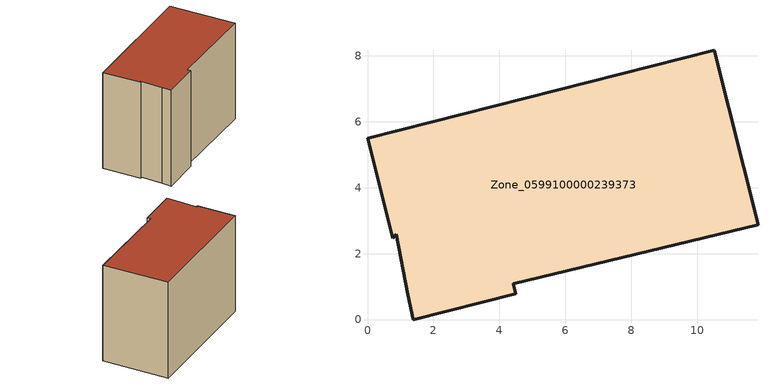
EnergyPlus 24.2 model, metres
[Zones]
Zone_0599100000239373
 floor ground (C_G): 1.23,0.77 0.88,2.59 0.76,2.47 0,5.5 10.52,8.16 11.84,2.88 4.42,1.08 4.5,0.79 1.38,0 z0
 wall outside (C_F): 1.38,0 4.5,0.79 4.42,1.08 11.84,2.88 10.52,8.16 0,5.5 0.76,2.47 0.88,2.59 1.23,0.77 1.38,0 z0:8.2
 roof outside (C_R): 1.23,0.77 1.38,0 4.5,0.79 4.42,1.08 11.84,2.88 10.52,8.16 0,5.5 0.76,2.47 0.88,2.59 z8.2
[BUILDING]
Pand.0599100000239373: North Axis=0; Terrain=City; Loads Convergence Tolerance Value=0.04; Temperature Convergence Tolerance Value=0.4; Solar Distribution=FullExterior; Maximum Number of Warmup Days=25; Minimum Number of Warmup Days=1
[Site:Location]
Rotterdam.The.Hague.AP_ZH_NLD Design_Conditions: Latitude=51.96; Longitude=4.45; Time Zone=1; Elevation=-4.5
[SITE:GROUNDTEMPERATURE:BUILDINGSURFACE]
18, 18, 18, 18, 18, 18, 18, 18, 18, 18, 18, 18
[MATERIAL] Thermal Absorptance=0.9; Solar Absorptance=0.7; Visible Absorptance=0.7
Name | Roughness | Thickness | Conductivity | Density | Specific Heat
G.TI.1975-1991 | MediumSmooth | 0.15 | 0.288461 | 540 | 1210
F.TI.1975-1991 | Rough | 0.3 | 0.230769 | 1920 | 840
R.TI.1975-1991 | MediumRough | 0.2 | 0.153846 | 1500 | 1000
[CONSTRUCTION]
C_G: G.TI.1975-1991
C_F: F.TI.1975-1991
C_R: R.TI.1975-1991
[ZONE]
Zone_0599100000239373: Type=1; Multiplier=1; Ceiling Height=Autocalculate; Volume=Autocalculate; Floor Area=autocalculate; Part of Total Floor Area=Yes
[ZONEINFILTRATION:DESIGNFLOWRATE]
Infil_Zone_0599100000239373: Zone or ZoneList or Space or SpaceList=Zone_0599100000239373; Schedule=AlwaysOn; Design Flow Rate Calculation Method=Flow/Area; Flow Rate per Floor Area=0.003; Constant Term Coefficient=1; Temperature Term Coefficient=0; Velocity Term Coefficient=0; Velocity Squared Term Coefficient=0
[HVACTEMPLATE:ZONE:IDEALLOADSAIRSYSTEM]
Zone_0599100000239373: Maximum Heating Supply Air Temperature=50; Minimum Cooling Supply Air Temperature=13; Maximum Heating Supply Air Humidity Ratio=0.0156; Minimum Cooling Supply Air Humidity Ratio=0.0077; Heating Limit=NoLimit; Cooling Limit=NoLimit; Dehumidification Control Type=ConstantSensibleHeatRatio; Cooling Sensible Heat Ratio=0.7; Dehumidification Setpoint=60; Humidification Control Type=None; Humidification Setpoint=30; Outdoor Air Method=None; Outdoor Air Flow Rate per Person=0.00944; Outdoor Air Flow Rate per Zone Floor Area=0; Outdoor Air Flow Rate per Zone=0; Demand Controlled Ventilation Type=None; Outdoor Air Economizer Type=NoEconomizer; Heat Recovery Type=None; Sensible Heat Recovery Effectiveness=0.7; Latent Heat Recovery Effectiveness=0.65
[ZONECONTROL:THERMOSTAT]
ThermostatControl_Zone_0599100000239373: Zone or ZoneList=Zone_0599100000239373; Control Type Schedule=DualSetpointControlType; Control 1=Thermostat_Zone_0599100000239373; Temperature Difference Between Cutout And Setpoint=0
[THERMOSTATSETPOINT:DUALSETPOINT]
Thermostat_Zone_0599100000239373: Heating Setpoint Temperature Schedule=HeatingSetpoint_Zone_0599100000239373; Cooling Setpoint Temperature Schedule=CoolingSetpoint_Zone_0599100000239373
[SCHEDULE:COMPACT]
HeatingSetpoint_Zone_0599100000239373: Through: 12/31, For: AllDays, Until: 24:00, 21
CoolingSetpoint_Zone_0599100000239373: Through: 12/31, For: AllDays, Until: 24:00, 24
DualSetpointControlType: Through: 12/31, For: AllDays, Until: 24:00, 4
AlwaysOn: Through: 12/31, For: AllDays, Until: 24:00, 1
